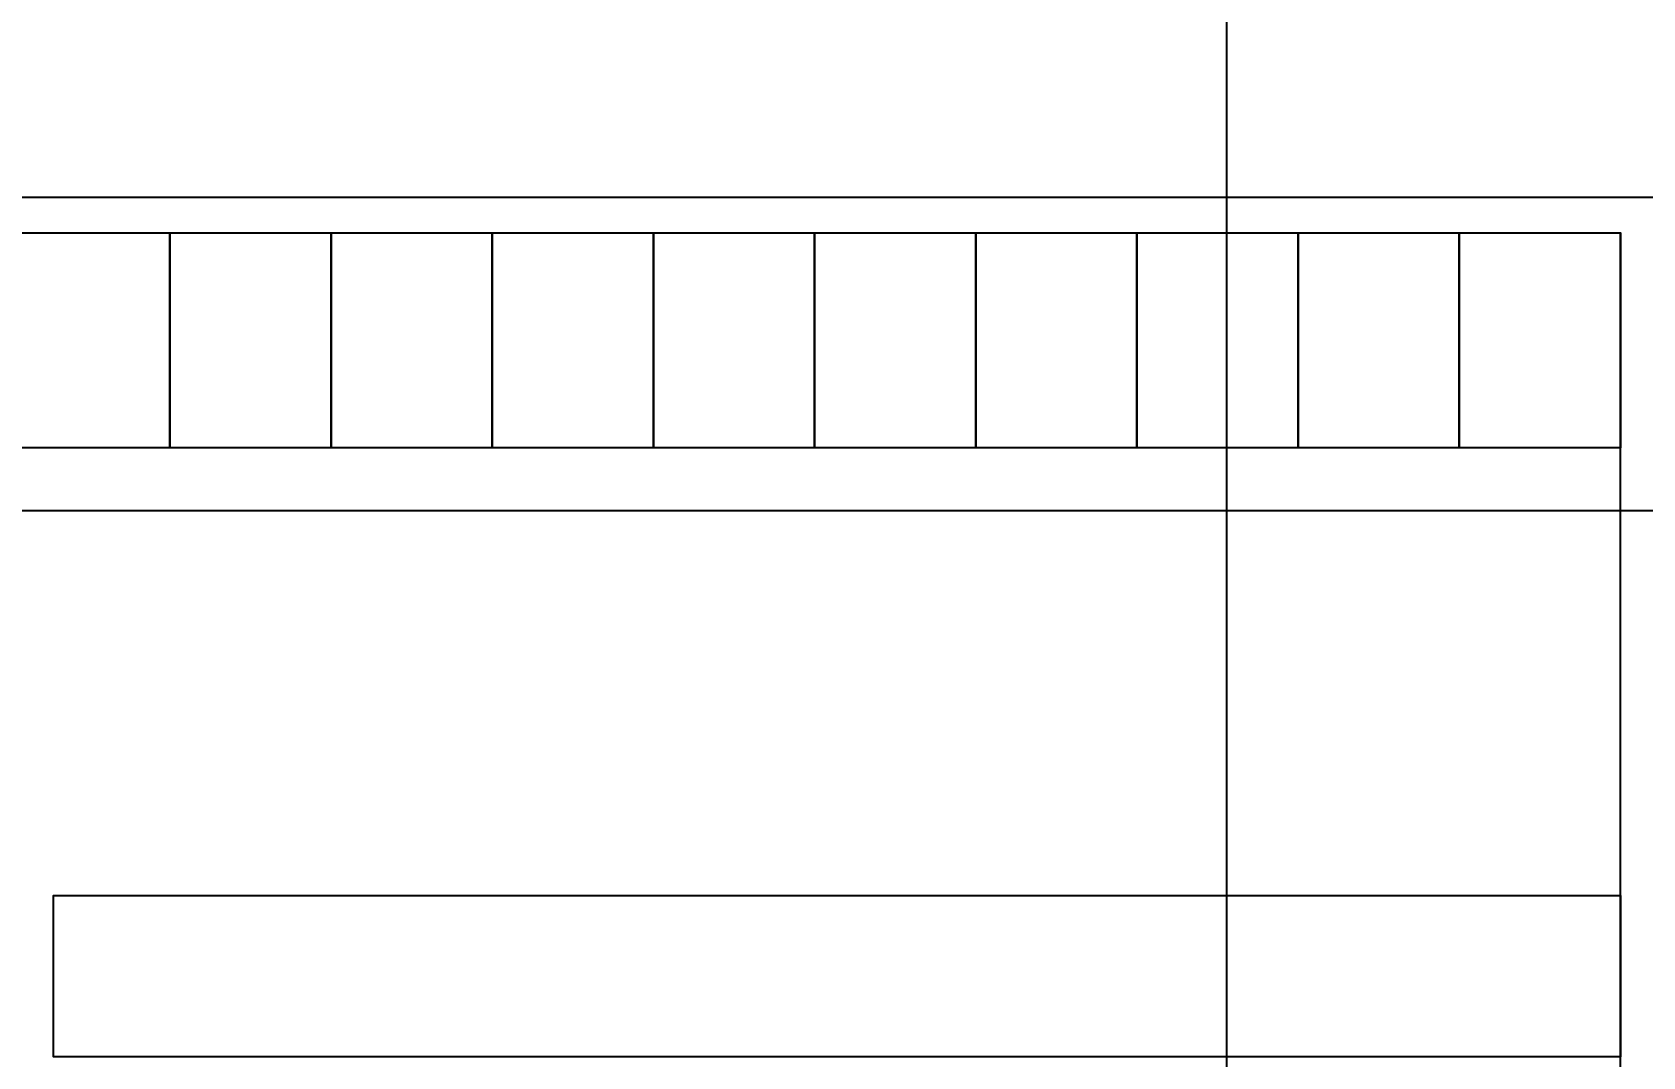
# Model space of a CAD drawing. Header units: millimetres. Extents: x -20146070 to 165023, y -3349561 to 35447.
# Drawn here: x 7152 to 11649, y -69550 to -66689 of the extents above; entities that cross this region are included whole.
import ezdxf
from ezdxf import colors
from ezdxf.entities.mleader import LeaderData, LeaderLine
from ezdxf.math import Vec2, Vec3

# ---------------------------------------------------------------- set-up
doc = ezdxf.new("R2010")
doc.units = ezdxf.units.MM
doc.header["$LTSCALE"] = 50
doc.linetypes.add('CONTINOUS', pattern=[0])
for name, color, linetype in [('BLK_2 - 1ST_2ND_STOREY_PLAN$0$1599_DB_A_BLK2_HQ_R21- LINKVIEW_BLK2_1ST STOREY Toilet JOH$0$S-_COLN----_E', 8, 'Continuous'), ('M_FIREALAM-_E-', 10, 'Continuous'), ('NW_GRID LINE', 8, 'Continuous')]:
    doc.layers.add(name, color=color, linetype=linetype)
doc.styles.add('RomanS', font='romans__.ttf', dxfattribs={"width": 0.75, "height": 40})

# ---------------------------------------------------------------- blocks, each defined once
blk = doc.blocks.new('BLK_2 - 1ST_2ND_STOREY_PLAN$0$1599_DB_A_BLK2_HQ_R21- LINKVIEW_BLK2_1ST STOREY Toilet JOH')
at = {"layer": 'BLK_2 - 1ST_2ND_STOREY_PLAN$0$1599_DB_A_BLK2_HQ_R21- LINKVIEW_BLK2_1ST STOREY Toilet JOH$0$S-_COLN----_E'}
for p, q in [((-5254.3, -67149.7), (4570.7, -67149.7)), ((-5129.3, -67249.7), (720.7, -67249.7)), ((720.7, -75174.7), (720.7, -67249.7)), ((720.7, -69549.7), (-3654.3, -69549.7))]:
    blk.add_line(p, q, dxfattribs=at)
blk.add_lwpolyline([(-7004.3, -67624.7), (-5254.3, -67624.7), (-5254.3, -67149.7), (4570.7, -67149.7), (4570.7, -67624.7), (6295.7, -67624.7), (6295.7, -68424.7), (6895.7, -68424.7), (6895.7, -74674.7), (6295.7, -74674.7), (6295.7, -75174.7), (-7004.3, -75174.7), (-7004.3, -74674.7), (-7604.3, -74674.7), (-7604.3, -68424.7), (-7004.3, -68424.7), (-7004.3, -67624.7)], dxfattribs=at)
for points in [[(720.7, -67249.7), (720.7, -67849.7), (-5129.3, -67849.7), (-5129.3, -67249.7)], [(-3329.3, -67849.7), (-3779.3, -67849.7), (-3779.3, -67249.7), (-3329.3, -67249.7)], [(-2879.3, -67849.7), (-3329.3, -67849.7), (-3329.3, -67249.7), (-2879.3, -67249.7)], [(-2429.3, -67849.7), (-2879.3, -67849.7), (-2879.3, -67249.7), (-2429.3, -67249.7)], [(-1979.3, -67849.7), (-2429.3, -67849.7), (-2429.3, -67249.7), (-1979.3, -67249.7)], [(-1529.3, -67849.7), (-1979.3, -67849.7), (-1979.3, -67249.7), (-1529.3, -67249.7)], [(-1079.3, -67849.7), (-1529.3, -67849.7), (-1529.3, -67249.7), (-1079.3, -67249.7)], [(-629.3, -67849.7), (-1079.3, -67849.7), (-1079.3, -67249.7), (-629.3, -67249.7)], [(-179.3, -67849.7), (-629.3, -67849.7), (-629.3, -67249.7), (-179.3, -67249.7)], [(270.7, -67849.7), (-179.3, -67849.7), (-179.3, -67249.7), (270.7, -67249.7)], [(720.7, -67849.7), (270.7, -67849.7), (270.7, -67249.7), (720.7, -67249.7)], [(720.7, -69099.7), (720.7, -69549.7), (-3654.3, -69549.7), (-3654.3, -69099.7)]]:
    blk.add_lwpolyline(points, close=True, dxfattribs=at)
blk = doc.blocks.new('BLK_2 - 1ST_2ND_STOREY_PLAN')
blk.add_blockref('BLK_2 - 1ST_2ND_STOREY_PLAN$0$1599_DB_A_BLK2_HQ_R21- LINKVIEW_BLK2_1ST STOREY Toilet JOH', (-131307.1, -42727.7))
blk = doc.blocks.new('SMOKE')
at = {"color": 7, "linetype": 'CONTINOUS'}
ml = blk.add_multileader_mtext('Standard', dxfattribs=at)
ml.set_content('{\\fArial|b0|i0|c0|p34;S}', color=7, style='RomanS')
ml.set_leader_properties(color=10)
ml.build(insert=Vec2(0, 0))
ml.multileader.update_dxf_attribs({"dogleg_length": 3.34, "arrow_head_size": 171.1, "scale": 50})
ctx = ml.context
ctx.base_point, ctx.scale, ctx.char_height, ctx.arrow_head_size, ctx.landing_gap_size, ctx.plane_origin = Vec3(10040458.9, 1663039.1), 50, 256.669, 171.1, 171.1, Vec3(10036247.2, 1658323.4)
notes = []
notes.append((ctx, [(0, (0, 0, 0), (0, 0), (1, 0), 1, [])]))
ctx.mtext.insert, ctx.mtext.flow_direction = Vec3(10040630, 1663169.6), 5
for ctx, leaders in notes:
    for number, flags, end, landing, length, lines in leaders:
        leader = LeaderData()
        leader.index, (leader.has_last_leader_line, leader.has_dogleg_vector, leader.attachment_direction) = number, flags
        leader.last_leader_point, leader.dogleg_vector, leader.dogleg_length = Vec3(end), Vec3(landing), length
        for number, points, colour, breaks in lines:
            line = LeaderLine()
            line.index, line.vertices, line.color, line.breaks = number, Vec3.list(points), colors.encode_raw_color(colour), breaks
            leader.lines.append(line)
        ctx.leaders.append(leader)

msp = doc.modelspace()

# ---------------------------------------------------------------- linework, layer by layer
at = {"layer": 'NW_GRID LINE'}
for p, q in [((10486.5, 8788.6), (10486.5, -79047.9)), ((-4794.8, -68024.7), (44738, -68024.7))]:
    msp.add_line(p, q, dxfattribs=at)

# ---------------------------------------------------------------- block references
at = {"layer": 'M_FIREALAM-_E-'}
for p, xscale, yscale, zscale in [((-12842896.3, -2136319.2), 1.28, 1.28, 1.28), ((-12837356.5, -2137100.4), 1.28, 1.28, 1.28), ((-12842882.2, -2139119.2), 1.28, 1.28, 1.28), ((-12837356.5, -2141062.9), 1.28, 1.28, 1.28), ((-12844197.6, -2141531.7), 1.28, 1.28, 1.28), ((-12841946.4, -2141531.7), 1.28, 1.28, 1.28), ((-10273997.7, -1718610.1), 1.024, 1.024, 1.024), ((-10272498.3, -1718640.4), 1.024, 1.024, 1.024)]:
    msp.add_blockref('SMOKE', p, dxfattribs=dict(at, xscale=xscale, yscale=yscale, zscale=zscale))
at = {"layer": 'NW_GRID LINE'}
msp.add_blockref('BLK_2 - 1ST_2ND_STOREY_PLAN', (142172.9, 42727.7), dxfattribs=at)

doc.saveas('drawing.dxf')
